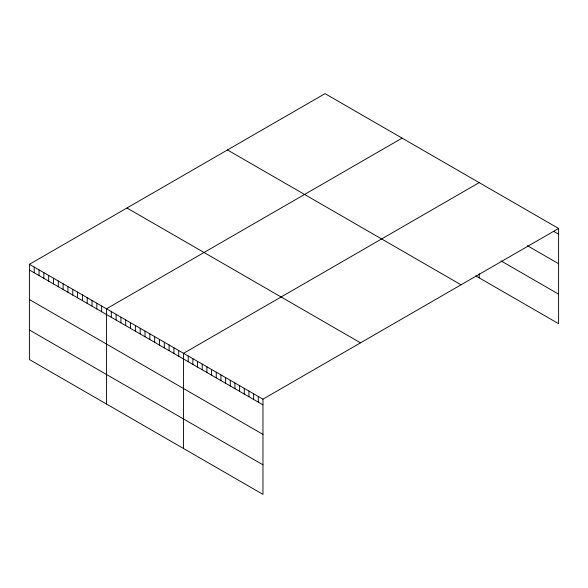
<?xml version="1.0" encoding="UTF-8"?>
<svg xmlns="http://www.w3.org/2000/svg" width="588" height="588" viewBox="0 0 588 588"><rect width="100%" height="100%" fill="white"/><g stroke="black" fill="none" stroke-linecap="round" stroke-linejoin="round"><path stroke-width="0.88" d="M558.6 228.475L262.968 399.156L262.968 494.368L29.4 359.525L29.4 264.313L325.032 93.632L558.6 228.475L558.6 323.687L475.743 275.853M402.111 138.129L106.479 308.81L106.479 404.022M479.191 182.625L183.552 353.315L183.552 448.526M553.925 231.474L558.6 234.171M527.458 245.733L558.6 263.711M500.991 260.881L558.6 294.147M227.475 149.955L461.043 284.805M126.957 207.983L360.525 342.833M29.4 264.313L262.968 399.156M29.4 270.002L262.968 404.853M29.4 299.542L262.968 434.392M29.4 329.978L262.968 464.829M479.191 273.736L479.191 277.837M258.294 396.466L258.294 402.155M253.626 393.769L253.626 399.458M248.952 391.071L248.952 396.76M244.277 388.374L244.277 394.063M239.61 385.677L239.61 391.365M234.935 382.979L234.935 388.668M230.268 380.282L230.268 385.971M225.594 377.584L225.594 383.273M220.926 374.887L220.926 380.576M216.252 372.189L216.252 377.878M211.584 369.492L211.584 375.188M206.91 366.794L206.91 372.491M202.235 364.097L202.235 369.793M197.568 361.399L197.568 367.096M192.893 358.702L192.893 364.398M188.226 356.012L188.226 361.701M178.737 350.529L178.737 356.225M173.916 347.751L173.916 353.439M169.101 344.965L169.101 350.661M164.287 342.187L164.287 347.875M159.466 339.408L159.466 345.097M154.651 336.623L154.651 342.319M149.83 333.844L149.83 339.533M145.016 331.059L145.016 336.755M140.201 328.28L140.201 333.969M135.38 325.502L135.38 331.191M130.565 322.716L130.565 328.413M125.744 319.938L125.744 325.627M120.93 317.152L120.93 322.849M116.108 314.374L116.108 320.063M111.294 311.596L111.294 317.285M101.658 306.032L101.658 311.721M96.844 303.246L96.844 308.943M92.022 300.468L92.022 306.157M87.208 297.69L87.208 303.379M82.393 294.904L82.393 300.6M77.572 292.126L77.572 297.815M72.758 289.34L72.758 295.036M67.936 286.562L67.936 292.251M63.122 283.784L63.122 289.472M58.3 280.998L58.3 286.694M53.486 278.22L53.486 283.908M48.672 275.434L48.672 281.13M43.85 272.656L43.85 278.344M39.036 269.877L39.036 275.566M34.214 267.092L34.214 272.788"/></g></svg>
